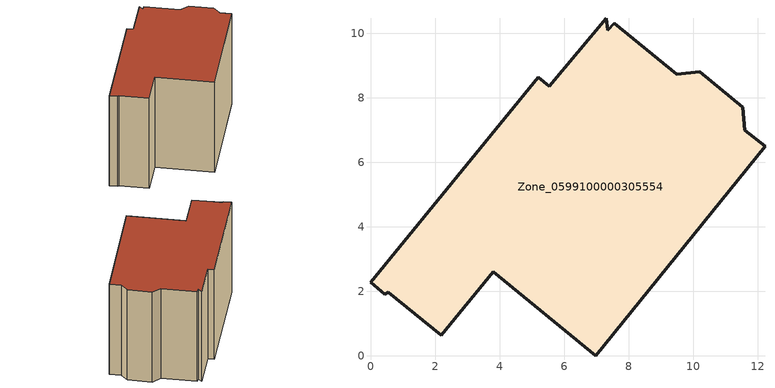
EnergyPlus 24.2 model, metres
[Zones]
Zone_0599100000305554
 floor ground (C_G): 5.54,8.35 7.3,10.47 7.35,10.1 7.56,10.31 9.49,8.73 10.2,8.8 11.54,7.7 11.61,7 12.23,6.49 6.99,0 3.81,2.6 2.19,0.64 0.56,1.97 0.45,1.92 0,2.28 5.2,8.63 z0
 wall outside (C_F): 5.2,8.63 0,2.28 0.45,1.92 0.56,1.97 2.19,0.64 3.81,2.6 6.99,0 12.23,6.49 11.61,7 11.54,7.7 10.2,8.8 9.49,8.73 7.56,10.31 7.35,10.1 7.3,10.47 5.54,8.35 5.2,8.63 z0:7.41
 roof outside (C_R): 7.3,10.47 5.54,8.35 5.2,8.63 0,2.28 0.45,1.92 0.56,1.97 2.19,0.64 3.81,2.6 6.99,0 12.23,6.49 11.61,7 11.54,7.7 10.2,8.8 9.49,8.73 7.56,10.31 7.35,10.1 z7.41
[BUILDING]
Pand.0599100000305554: North Axis=0; Terrain=City; Loads Convergence Tolerance Value=0.04; Temperature Convergence Tolerance Value=0.4; Solar Distribution=FullExterior; Maximum Number of Warmup Days=25; Minimum Number of Warmup Days=1
[Site:Location]
Rotterdam.The.Hague.AP_ZH_NLD Design_Conditions: Latitude=51.96; Longitude=4.45; Time Zone=1; Elevation=-4.5
[SITE:GROUNDTEMPERATURE:BUILDINGSURFACE]
18, 18, 18, 18, 18, 18, 18, 18, 18, 18, 18, 18
[MATERIAL] Thermal Absorptance=0.9; Solar Absorptance=0.7; Visible Absorptance=0.7
Name | Roughness | Thickness | Conductivity | Density | Specific Heat
G.TC.1946 | MediumSmooth | 0.15 | 1 | 540 | 1210
F.TC.1946 | Rough | 0.3 | 0.857143 | 1920 | 840
R.TC.1946 | MediumRough | 0.2 | 0.909091 | 1500 | 1000
[CONSTRUCTION]
C_G: G.TC.1946
C_F: F.TC.1946
C_R: R.TC.1946
[ZONE]
Zone_0599100000305554: Type=1; Multiplier=1; Ceiling Height=Autocalculate; Volume=Autocalculate; Floor Area=autocalculate; Part of Total Floor Area=Yes
[ZONEINFILTRATION:DESIGNFLOWRATE]
Infil_Zone_0599100000305554: Zone or ZoneList or Space or SpaceList=Zone_0599100000305554; Schedule=AlwaysOn; Design Flow Rate Calculation Method=Flow/Area; Flow Rate per Floor Area=0.003; Constant Term Coefficient=1; Temperature Term Coefficient=0; Velocity Term Coefficient=0; Velocity Squared Term Coefficient=0
[HVACTEMPLATE:ZONE:IDEALLOADSAIRSYSTEM]
Zone_0599100000305554: Maximum Heating Supply Air Temperature=50; Minimum Cooling Supply Air Temperature=13; Maximum Heating Supply Air Humidity Ratio=0.0156; Minimum Cooling Supply Air Humidity Ratio=0.0077; Heating Limit=NoLimit; Cooling Limit=NoLimit; Dehumidification Control Type=ConstantSensibleHeatRatio; Cooling Sensible Heat Ratio=0.7; Dehumidification Setpoint=60; Humidification Control Type=None; Humidification Setpoint=30; Outdoor Air Method=None; Outdoor Air Flow Rate per Person=0.00944; Outdoor Air Flow Rate per Zone Floor Area=0; Outdoor Air Flow Rate per Zone=0; Demand Controlled Ventilation Type=None; Outdoor Air Economizer Type=NoEconomizer; Heat Recovery Type=None; Sensible Heat Recovery Effectiveness=0.7; Latent Heat Recovery Effectiveness=0.65
[ZONECONTROL:THERMOSTAT]
ThermostatControl_Zone_0599100000305554: Zone or ZoneList=Zone_0599100000305554; Control Type Schedule=DualSetpointControlType; Control 1=Thermostat_Zone_0599100000305554; Temperature Difference Between Cutout And Setpoint=0
[THERMOSTATSETPOINT:DUALSETPOINT]
Thermostat_Zone_0599100000305554: Heating Setpoint Temperature Schedule=HeatingSetpoint_Zone_0599100000305554; Cooling Setpoint Temperature Schedule=CoolingSetpoint_Zone_0599100000305554
[SCHEDULE:COMPACT]
HeatingSetpoint_Zone_0599100000305554: Through: 12/31, For: AllDays, Until: 24:00, 21
CoolingSetpoint_Zone_0599100000305554: Through: 12/31, For: AllDays, Until: 24:00, 24
DualSetpointControlType: Through: 12/31, For: AllDays, Until: 24:00, 4
AlwaysOn: Through: 12/31, For: AllDays, Until: 24:00, 1
